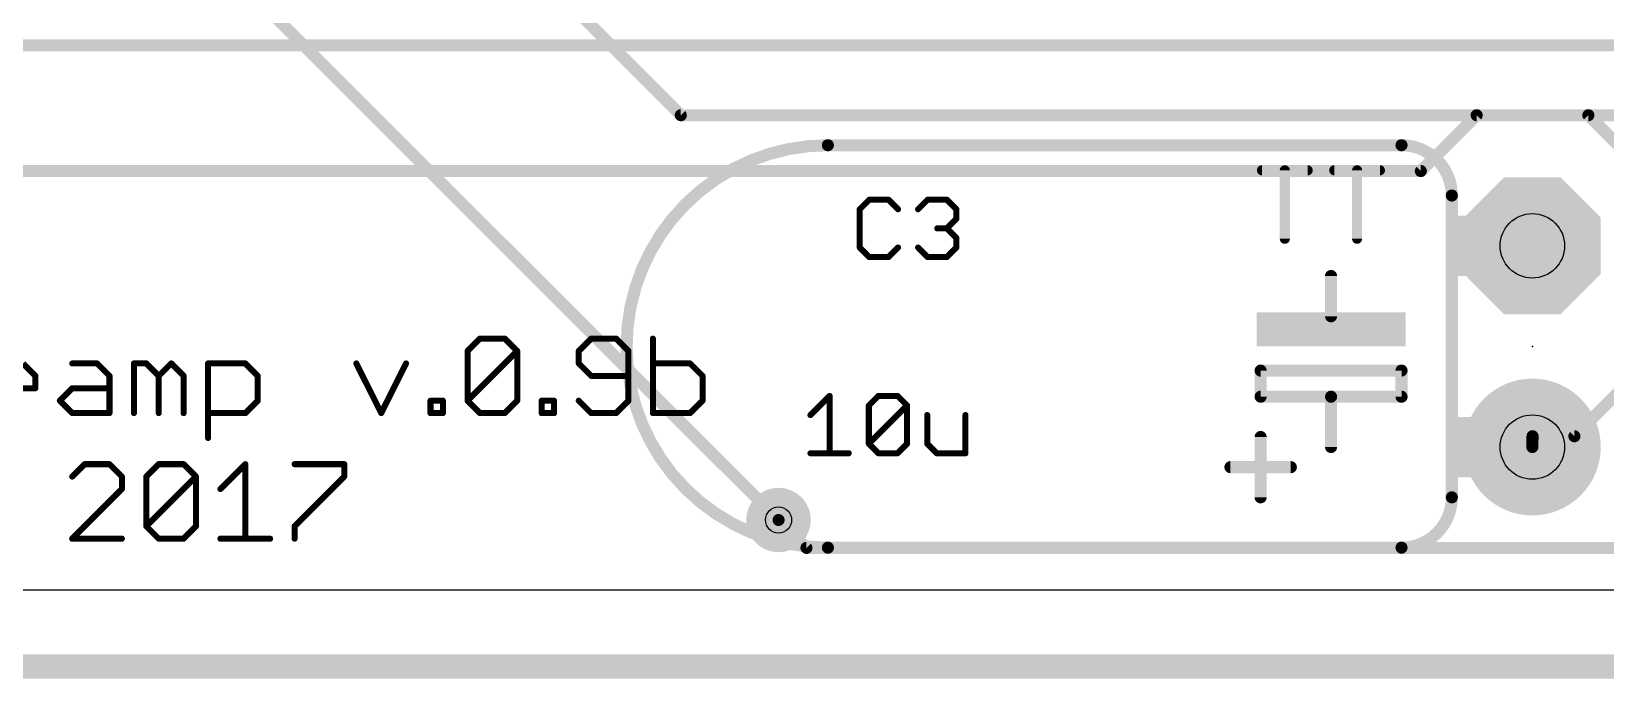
# Model space of a CAD drawing. Extents: x -2 to 96.5, y -1.1 to 19.2.
# Drawn here: x 12.95 to 32.81, y -1.12 to 7.05 of the extents above; entities that cross this region are included whole.
import ezdxf

# ---------------------------------------------------------------- set-up
doc = ezdxf.new("R2010")
doc.units = 0
for name, color, linetype in [('1', 14, 'CONTINUOUS'), ('16', 174, 'CONTINUOUS'), ('17', 94, 'CONTINUOUS'), ('18', 94, 'CONTINUOUS'), ('20', 178, 'CONTINUOUS'), ('21', 251, 'CONTINUOUS'), ('23', 178, 'CONTINUOUS'), ('25', 251, 'CONTINUOUS'), ('29', 251, 'CONTINUOUS'), ('30', 251, 'CONTINUOUS'), ('44', 251, 'CONTINUOUS'), ('51', 251, 'CONTINUOUS')]:
    doc.layers.add(name, color=color, linetype=linetype)

# ---------------------------------------------------------------- blocks, each defined once
blk = doc.blocks.new('RECT')
blk.add_solid([(-0.5, -0.5), (0.5, -0.5), (-0.5, 0.5), (0.5, 0.5)])
blk = doc.blocks.new('ROUNDP')
at = {"const_width": 0.5}
blk.add_lwpolyline([(0, -0.25, 1), (0, 0.25, 1), (0, -0.25)], format="xyb", dxfattribs=at)
blk = doc.blocks.new('OCTAGONP')
at = {"const_width": 0.5}
blk.add_lwpolyline([(-0.25, -0.1036), (-0.25, 0.1036), (-0.1036, 0.25), (0.1036, 0.25), (0.25, 0.1036), (0.25, -0.1036), (0.1036, -0.25), (-0.1036, -0.25), (-0.25, -0.1036), (-0.25, 0.1036)], dxfattribs=at)
blk = doc.blocks.new('ROUNDV')
at = {"const_width": 0.5}
blk.add_lwpolyline([(0, -0.25, 1), (0, 0.25, 1), (0, -0.25)], format="xyb", dxfattribs=at)

msp = doc.modelspace()

# ---------------------------------------------------------------- linework, layer by layer
at = {"layer": '1'}
for points, const_width in [([(22.3774, 0.881), (10.7482, 12.5102)], 0.1524), ([(21.144, 5.9908), (18.8534, 8.2814)], 0.1524), ([(32.597, 5.9908), (21.144, 5.9908)], 0.1524), ([(33.6542, 4.9336), (32.597, 5.9908)], 0.1524), ([(36.121, 5.6384), (32.4208, 1.9382)], 0.1524), ([(31.8922, 1.9382), (31.89, 1.802)], 0.1524), ([(32.4208, 1.9382), (31.8922, 1.9382)], 0.1524), ([(96, -0.968), (-1, -0.968)], 0.3048)]:
    msp.add_lwpolyline(points, dxfattribs=dict(at, const_width=const_width))
at = {"layer": '1', "const_width": 0.0762}
for points in [[(21.144, 6.0289, 1), (21.144, 5.9527)], [(21.1171, 5.9639, 1), (21.1709, 6.0177)], [(32.6239, 6.0177, 1), (32.5701, 5.9639)], [(32.597, 5.9527, 1), (32.597, 6.0289)], [(31.8922, 1.9763, 1), (31.8922, 1.9001)], [(31.9303, 1.9376, 1), (31.8541, 1.9388)], [(32.3939, 1.9651, 1), (32.4477, 1.9113)], [(32.4208, 1.9001, 1), (32.4208, 1.9763)], [(31.8519, 1.8026, 1), (31.9281, 1.8014)], [(22.3505, 0.8541, 1), (22.4043, 0.9079)]]:
    msp.add_lwpolyline(points, format="xyb", dxfattribs=at)
at = {"layer": '16'}
for points, const_width in [([(33.478, 6.8718), (9.8672, 6.8718)], 0.1524), ([(31.1874, 5.9908), (30.4826, 5.286)], 0.1524), ([(33.8304, 5.9908), (31.1874, 5.9908)], 0.1524), ([(30.4826, 5.286), (8.81, 5.286)], 0.1524), ([(22.7298, 0.5286), (22.3774, 0.881)], 0.1524), ([(46.1644, 0.5286), (22.7298, 0.5286)], 0.1524), ([(96, -0.968), (-1, -0.968)], 0.3048)]:
    msp.add_lwpolyline(points, dxfattribs=dict(at, const_width=const_width))
at = {"layer": '16', "const_width": 0.0762}
for points in [[(31.1874, 6.0289, 1), (31.1874, 5.9527)], [(31.2143, 5.9639, 1), (31.1605, 6.0177)], [(30.4557, 5.3129, 1), (30.5095, 5.2591)], [(30.4826, 5.2479, 1), (30.4826, 5.3241)], [(22.4043, 0.9079, 1), (22.3505, 0.8541)], [(22.7298, 0.5667, 1), (22.7298, 0.4905)], [(22.7029, 0.5017, 1), (22.7567, 0.5555)]]:
    msp.add_lwpolyline(points, format="xyb", dxfattribs=at)
at = {"layer": '20'}
msp.add_line((2, 0), (93, 0), dxfattribs=at)
at = {"layer": '21'}
for points, const_width in [([(23, 5.612, 1), (23, 0.532)], 0.1524), ([(23, 5.6501, 1), (23, 5.5739)], 0.0762), ([(23, 5.5739, 1), (23, 5.6501)], 0.0762), ([(30.874, 4.977, 0.4142), (30.239, 5.612)], 0.1524), ([(30.239, 5.6501, 1), (30.239, 5.5739)], 0.0762), ([(30.239, 5.5739, 1), (30.239, 5.6501)], 0.0762), ([(28.4782, 5.327, 1), (28.4782, 5.2635)], 0.0635), ([(28.7981, 5.2952, 1), (28.7346, 5.2952)], 0.0635), ([(29.0545, 5.2635, 1), (29.0545, 5.327)], 0.0635), ([(29.3904, 5.327, 1), (29.3904, 5.2635)], 0.0635), ([(29.7102, 5.2952, 1), (29.6467, 5.2952)], 0.0635), ([(29.9666, 5.2635, 1), (29.9666, 5.327)], 0.0635), ([(30.9121, 4.977, 1), (30.8359, 4.977)], 0.0762), ([(30.8359, 4.977, 1), (30.9121, 4.977)], 0.0762), ([(28.7346, 4.4309, 1), (28.7981, 4.4309)], 0.0635), ([(29.6467, 4.4309, 1), (29.7102, 4.4309)], 0.0635), ([(29.3881, 3.961, 1), (29.3119, 3.961)], 0.0762), ([(29.3119, 3.453, 1), (29.3881, 3.453)], 0.0762), ([(28.461, 2.8053, 1), (28.461, 2.7291)], 0.0762), ([(28.4991, 2.7672, 1), (28.4229, 2.7672)], 0.0762), ([(30.2771, 2.7672, 1), (30.2009, 2.7672)], 0.0762), ([(30.239, 2.7291, 1), (30.239, 2.8053)], 0.0762), ([(28.461, 2.4751, 1), (28.461, 2.3989)], 0.0762), ([(28.4229, 2.437, 1), (28.4991, 2.437)], 0.0762), ([(29.3881, 2.437, 1), (29.3119, 2.437)], 0.0762), ([(29.35, 2.4751, 1), (29.35, 2.3989)], 0.0762), ([(29.35, 2.3989, 1), (29.35, 2.4751)], 0.0762), ([(30.2009, 2.437, 1), (30.2771, 2.437)], 0.0762), ([(30.239, 2.3989, 1), (30.239, 2.4751)], 0.0762), ([(28.4991, 1.929, 1), (28.4229, 1.929)], 0.0762), ([(29.3119, 1.802, 1), (29.3881, 1.802)], 0.0762), ([(28.08, 1.5861, 1), (28.08, 1.5099)], 0.0762), ([(28.842, 1.5099, 1), (28.842, 1.5861)], 0.0762), ([(28.4229, 1.167, 1), (28.4991, 1.167)], 0.0762), ([(30.239, 0.532, 0.4142), (30.874, 1.167)], 0.1524), ([(30.9121, 1.167, 1), (30.8359, 1.167)], 0.0762), ([(30.8359, 1.167, 1), (30.9121, 1.167)], 0.0762), ([(23, 0.5701, 1), (23, 0.4939)], 0.0762), ([(23, 0.4939, 1), (23, 0.5701)], 0.0762), ([(30.239, 0.5701, 1), (30.239, 0.4939)], 0.0762), ([(30.239, 0.4939, 1), (30.239, 0.5701)], 0.0762)]:
    msp.add_lwpolyline(points, format="xyb", dxfattribs=dict(at, const_width=const_width))
for points, const_width in [([(23, 5.612), (30.239, 5.612)], 0.1524), ([(28.4782, 5.2952), (29.0545, 5.2952)], 0.127), ([(28.7664, 4.4309), (28.7664, 5.2952)], 0.127), ([(29.3904, 5.2952), (29.9666, 5.2952)], 0.127), ([(29.6785, 4.4309), (29.6785, 5.2952)], 0.127), ([(30.874, 1.167), (30.874, 4.977)], 0.1524), ([(29.35, 3.453), (29.35, 3.961)], 0.1524), ([(30.239, 2.7672), (28.461, 2.7672)], 0.1524), ([(28.461, 2.7672), (28.461, 2.437)], 0.1524), ([(30.239, 2.437), (30.239, 2.7672)], 0.1524), ([(28.461, 2.437), (29.35, 2.437)], 0.1524), ([(29.35, 1.802), (29.35, 2.437)], 0.1524), ([(29.35, 2.437), (30.239, 2.437)], 0.1524), ([(28.461, 1.167), (28.461, 1.929)], 0.1524), ([(28.08, 1.548), (28.842, 1.548)], 0.1524), ([(23, 0.532), (30.239, 0.532)], 0.1524)]:
    msp.add_lwpolyline(points, dxfattribs=dict(at, const_width=const_width))
at = {"layer": '23'}
msp.add_point((31.89, 3.072), dxfattribs=at)
at = {"layer": '25', "const_width": 0.0762}
for points in [[(23.5226, 4.9245), (23.4018, 4.8038)], [(23.4018, 4.8038), (23.4018, 4.3208)], [(23.7641, 4.9245), (23.5226, 4.9245)], [(23.8848, 4.8038), (23.7641, 4.9245)], [(24.1385, 4.8038), (24.2592, 4.9245)], [(24.2592, 4.9245), (24.5007, 4.9245)], [(24.5007, 4.9245), (24.6214, 4.8038)], [(24.6214, 4.8038), (24.6214, 4.683)], [(24.5007, 4.5623), (24.3799, 4.5623)], [(24.6214, 4.683), (24.5007, 4.5623)], [(24.5007, 4.5623), (24.6214, 4.4416)], [(24.6214, 4.4416), (24.6214, 4.3208)], [(23.4018, 4.3208), (23.5226, 4.2001)], [(23.5226, 4.2001), (23.7641, 4.2001)], [(23.7641, 4.2001), (23.8848, 4.3208)], [(24.2592, 4.2001), (24.1385, 4.3208)], [(24.5007, 4.2001), (24.2592, 4.2001)], [(24.6214, 4.3208), (24.5007, 4.2001)], [(18.4527, 3.0139), (18.6095, 3.1707)], [(18.6095, 3.1707), (18.923, 3.1707)], [(18.923, 3.1707), (19.0798, 3.0139)], [(20.0128, 3.1707), (19.856, 3.0139)], [(20.3263, 3.1707), (20.0128, 3.1707)], [(20.4831, 3.0139), (20.3263, 3.1707)], [(20.7915, 3.1707), (20.7915, 2.2301)], [(18.4527, 2.3869), (18.4527, 3.0139)], [(18.4527, 2.3869), (19.0798, 3.0139)], [(19.0798, 3.0139), (19.0798, 2.3869)], [(19.856, 3.0139), (19.856, 2.8572)], [(20.4831, 2.3869), (20.4831, 3.0139)], [(12.8421, 2.8572), (12.9989, 2.7004)], [(13.4641, 2.8572), (13.7777, 2.8572)], [(13.7777, 2.8572), (13.9344, 2.7004)], [(14.2429, 2.2301), (14.2429, 2.8572)], [(14.2429, 2.8572), (14.3996, 2.8572)], [(14.3996, 2.8572), (14.5564, 2.7004)], [(14.5564, 2.7004), (14.7132, 2.8572)], [(14.7132, 2.8572), (14.8699, 2.7004)], [(15.1784, 1.9166), (15.1784, 2.8572)], [(15.1784, 2.8572), (15.6487, 2.8572)], [(15.6487, 2.8572), (15.8055, 2.7004)], [(17.0494, 2.8572), (17.363, 2.2301)], [(17.363, 2.2301), (17.6765, 2.8572)], [(19.856, 2.8572), (20.0128, 2.7004)], [(21.2618, 2.8572), (20.7915, 2.8572)], [(21.4186, 2.7004), (21.2618, 2.8572)], [(12.9989, 2.7004), (12.9989, 2.5436)], [(13.9344, 2.7004), (13.9344, 2.2301)], [(14.5564, 2.7004), (14.5564, 2.2301)], [(14.8699, 2.7004), (14.8699, 2.2301)], [(15.8055, 2.7004), (15.8055, 2.3869)], [(20.0128, 2.7004), (20.4831, 2.7004)], [(21.4186, 2.3869), (21.4186, 2.7004)], [(12.9989, 2.5436), (12.3718, 2.5436)], [(13.3074, 2.3869), (13.4641, 2.5436)], [(13.4641, 2.2301), (13.3074, 2.3869)], [(13.4641, 2.5436), (13.9344, 2.5436)], [(15.8055, 2.3869), (15.6487, 2.2301)], [(17.985, 2.2301), (17.985, 2.3869)], [(17.985, 2.3869), (18.1417, 2.3869)], [(18.1417, 2.3869), (18.1417, 2.2301)], [(18.6095, 2.2301), (18.4527, 2.3869)], [(19.0798, 2.3869), (18.923, 2.2301)], [(19.3882, 2.2301), (19.3882, 2.3869)], [(19.3882, 2.3869), (19.545, 2.3869)], [(19.545, 2.3869), (19.545, 2.2301)], [(19.856, 2.3869), (20.0128, 2.2301)], [(20.3263, 2.2301), (20.4831, 2.3869)], [(21.2618, 2.2301), (21.4186, 2.3869)], [(22.7802, 2.206), (23.0217, 2.4475)], [(23.0217, 2.4475), (23.0217, 1.7231)], [(23.5168, 2.3268), (23.6376, 2.4475)], [(23.6376, 2.4475), (23.879, 2.4475)], [(23.879, 2.4475), (23.9998, 2.3268)], [(13.9344, 2.2301), (13.4641, 2.2301)], [(15.6487, 2.2301), (15.1784, 2.2301)], [(18.1417, 2.2301), (17.985, 2.2301)], [(18.923, 2.2301), (18.6095, 2.2301)], [(19.545, 2.2301), (19.3882, 2.2301)], [(20.0128, 2.2301), (20.3263, 2.2301)], [(20.7915, 2.2301), (21.2618, 2.2301)], [(23.5168, 1.8438), (23.5168, 2.3268)], [(23.5168, 1.8438), (23.9998, 2.3268)], [(23.9998, 2.3268), (23.9998, 1.8438)], [(24.2535, 2.206), (24.2535, 1.8438)], [(24.7364, 1.7231), (24.7364, 2.206)], [(23.6376, 1.7231), (23.5168, 1.8438)], [(23.9998, 1.8438), (23.879, 1.7231)], [(24.2535, 1.8438), (24.3742, 1.7231)], [(13.6201, 1.5857), (13.4633, 1.4289)], [(13.9336, 1.5857), (13.6201, 1.5857)], [(14.0904, 1.4289), (13.9336, 1.5857)], [(14.3988, 1.4289), (14.5556, 1.5857)], [(14.5556, 1.5857), (14.8691, 1.5857)], [(14.8691, 1.5857), (15.0259, 1.4289)], [(15.3343, 1.2722), (15.6479, 1.5857)], [(15.6479, 1.5857), (15.6479, 0.6451)], [(16.2698, 1.5857), (16.8969, 1.5857)], [(16.8969, 1.5857), (16.8969, 1.4289)], [(22.7802, 1.7231), (23.2632, 1.7231)], [(23.879, 1.7231), (23.6376, 1.7231)], [(24.3742, 1.7231), (24.7364, 1.7231)], [(14.0904, 1.2722), (14.0904, 1.4289)], [(14.3988, 0.8019), (14.3988, 1.4289)], [(14.3988, 0.8019), (15.0259, 1.4289)], [(15.0259, 1.4289), (15.0259, 0.8019)], [(16.8969, 1.4289), (16.2698, 0.8019)], [(13.4633, 0.6451), (14.0904, 1.2722)], [(14.5556, 0.6451), (14.3988, 0.8019)], [(15.0259, 0.8019), (14.8691, 0.6451)], [(16.2698, 0.8019), (16.2698, 0.6451)], [(14.0904, 0.6451), (13.4633, 0.6451)], [(14.8691, 0.6451), (14.5556, 0.6451)], [(15.3343, 0.6451), (15.9614, 0.6451)]]:
    msp.add_lwpolyline(points, dxfattribs=at)
at = {"layer": '25', "const_width": 0.0381}
for points in [[(23.4209, 4.8038, 1), (23.3828, 4.8038)], [(23.3884, 4.8173, 1), (23.4153, 4.7903)], [(23.5226, 4.9436, 1), (23.5226, 4.9055)], [(23.536, 4.911, 1), (23.5091, 4.938)], [(23.7775, 4.938, 1), (23.7506, 4.911)], [(23.7641, 4.9055, 1), (23.7641, 4.9436)], [(23.8713, 4.7903, 1), (23.8983, 4.8173)], [(24.125, 4.8173, 1), (24.1519, 4.7903)], [(24.2592, 4.9436, 1), (24.2592, 4.9055)], [(24.2727, 4.911, 1), (24.2457, 4.938)], [(24.5142, 4.938, 1), (24.4872, 4.911)], [(24.5007, 4.9055, 1), (24.5007, 4.9436)], [(24.6405, 4.8038, 1), (24.6024, 4.8038)], [(24.6079, 4.7903, 1), (24.6349, 4.8173)], [(24.3799, 4.5814, 1), (24.3799, 4.5433)], [(24.5142, 4.5758, 1), (24.4872, 4.5488)], [(24.4872, 4.5758, 1), (24.5142, 4.5488)], [(24.5007, 4.5433, 1), (24.5007, 4.5814)], [(24.6024, 4.683, 1), (24.6405, 4.683)], [(24.6349, 4.6696, 1), (24.6079, 4.6965)], [(24.6405, 4.4416, 1), (24.6024, 4.4416)], [(24.6079, 4.4281, 1), (24.6349, 4.455)], [(23.3828, 4.3208, 1), (23.4209, 4.3208)], [(23.4153, 4.3343, 1), (23.3884, 4.3074)], [(23.5226, 4.2191, 1), (23.5226, 4.181)], [(23.5091, 4.1866, 1), (23.536, 4.2136)], [(23.7506, 4.2136, 1), (23.7775, 4.1866)], [(23.7641, 4.181, 1), (23.7641, 4.2191)], [(23.8983, 4.3074, 1), (23.8713, 4.3343)], [(24.1519, 4.3343, 1), (24.125, 4.3074)], [(24.2592, 4.2191, 1), (24.2592, 4.181)], [(24.2457, 4.1866, 1), (24.2727, 4.2136)], [(24.4872, 4.2136, 1), (24.5142, 4.1866)], [(24.5007, 4.181, 1), (24.5007, 4.2191)], [(24.6024, 4.3208, 1), (24.6405, 4.3208)], [(24.6349, 4.3074, 1), (24.6079, 4.3343)], [(18.6095, 3.1898, 1), (18.6095, 3.1517)], [(18.6229, 3.1572, 1), (18.596, 3.1842)], [(18.9365, 3.1842, 1), (18.9095, 3.1572)], [(18.923, 3.1517, 1), (18.923, 3.1898)], [(20.0128, 3.1898, 1), (20.0128, 3.1517)], [(20.0262, 3.1572, 1), (19.9993, 3.1842)], [(20.3398, 3.1842, 1), (20.3128, 3.1572)], [(20.3263, 3.1517, 1), (20.3263, 3.1898)], [(20.8106, 3.1707, 1), (20.7725, 3.1707)], [(18.4392, 3.0274, 1), (18.4662, 3.0005)], [(18.4718, 3.0139, 1), (18.4337, 3.0139)], [(19.0988, 3.0139, 1), (19.0607, 3.0139)], [(19.0933, 3.0005, 1), (19.0663, 3.0274)], [(19.0663, 3.0005, 1), (19.0933, 3.0274)], [(19.875, 3.0139, 1), (19.8369, 3.0139)], [(19.8425, 3.0274, 1), (19.8695, 3.0005)], [(20.5021, 3.0139, 1), (20.464, 3.0139)], [(20.4696, 3.0005, 1), (20.4965, 3.0274)], [(13.4641, 2.8762, 1), (13.4641, 2.8381)], [(13.7911, 2.8706, 1), (13.7642, 2.8437)], [(13.7777, 2.8381, 1), (13.7777, 2.8762)], [(14.2619, 2.8572, 1), (14.2238, 2.8572)], [(14.2429, 2.8762, 1), (14.2429, 2.8381)], [(14.4131, 2.8706, 1), (14.3862, 2.8437)], [(14.3996, 2.8381, 1), (14.3996, 2.8762)], [(14.7266, 2.8706, 1), (14.6997, 2.8437)], [(14.7266, 2.8437, 1), (14.6997, 2.8706)], [(15.1974, 2.8572, 1), (15.1593, 2.8572)], [(15.1784, 2.8762, 1), (15.1784, 2.8381)], [(15.6622, 2.8706, 1), (15.6352, 2.8437)], [(15.6487, 2.8381, 1), (15.6487, 2.8762)], [(17.0665, 2.8657, 1), (17.0324, 2.8486)], [(17.6935, 2.8486, 1), (17.6595, 2.8657)], [(19.8369, 2.8572, 1), (19.875, 2.8572)], [(19.8695, 2.8706, 1), (19.8425, 2.8437)], [(20.7915, 2.8762, 1), (20.7915, 2.8381)], [(21.2753, 2.8706, 1), (21.2483, 2.8437)], [(21.2618, 2.8381, 1), (21.2618, 2.8762)], [(13.018, 2.7004, 1), (12.9799, 2.7004)], [(12.9854, 2.6869, 1), (13.0124, 2.7139)], [(13.9535, 2.7004, 1), (13.9154, 2.7004)], [(13.921, 2.6869, 1), (13.9479, 2.7139)], [(14.5755, 2.7004, 1), (14.5374, 2.7004)], [(14.5429, 2.7139, 1), (14.5699, 2.6869)], [(14.5429, 2.6869, 1), (14.5699, 2.7139)], [(14.889, 2.7004, 1), (14.8509, 2.7004)], [(14.8565, 2.6869, 1), (14.8834, 2.7139)], [(15.8245, 2.7004, 1), (15.7864, 2.7004)], [(15.792, 2.6869, 1), (15.8189, 2.7139)], [(20.0128, 2.7195, 1), (20.0128, 2.6814)], [(19.9993, 2.6869, 1), (20.0262, 2.7139)], [(20.4831, 2.6814, 1), (20.4831, 2.7195)], [(21.4376, 2.7004, 1), (21.3995, 2.7004)], [(21.4051, 2.6869, 1), (21.432, 2.7139)], [(12.9799, 2.5436, 1), (13.018, 2.5436)], [(12.9989, 2.5246, 1), (12.9989, 2.5627)], [(13.3208, 2.4003, 1), (13.2939, 2.3734)], [(13.2939, 2.4003, 1), (13.3208, 2.3734)], [(13.4641, 2.5627, 1), (13.4641, 2.5246)], [(13.4776, 2.5302, 1), (13.4507, 2.5571)], [(13.9344, 2.5246, 1), (13.9344, 2.5627)], [(15.7864, 2.3869, 1), (15.8245, 2.3869)], [(15.8189, 2.3734, 1), (15.792, 2.4003)], [(18.004, 2.3869, 1), (17.9659, 2.3869)], [(17.985, 2.4059, 1), (17.985, 2.3678)], [(18.1608, 2.3869, 1), (18.1227, 2.3869)], [(18.1417, 2.3678, 1), (18.1417, 2.4059)], [(18.4662, 2.4003, 1), (18.4392, 2.3734)], [(18.4392, 2.4003, 1), (18.4662, 2.3734)], [(18.4337, 2.3869, 1), (18.4718, 2.3869)], [(19.0607, 2.3869, 1), (19.0988, 2.3869)], [(19.0933, 2.3734, 1), (19.0663, 2.4003)], [(19.4073, 2.3869, 1), (19.3692, 2.3869)], [(19.3882, 2.4059, 1), (19.3882, 2.3678)], [(19.564, 2.3869, 1), (19.5259, 2.3869)], [(19.545, 2.3678, 1), (19.545, 2.4059)], [(19.8695, 2.4003, 1), (19.8425, 2.3734)], [(20.464, 2.3869, 1), (20.5021, 2.3869)], [(20.4965, 2.3734, 1), (20.4696, 2.4003)], [(21.3995, 2.3869, 1), (21.4376, 2.3869)], [(21.432, 2.3734, 1), (21.4051, 2.4003)], [(23.0407, 2.4475, 1), (23.0026, 2.4475)], [(23.0352, 2.434, 1), (23.0082, 2.461)], [(23.6376, 2.4666, 1), (23.6376, 2.4285)], [(23.651, 2.434, 1), (23.6241, 2.461)], [(23.8925, 2.461, 1), (23.8656, 2.434)], [(23.879, 2.4285, 1), (23.879, 2.4666)], [(13.4641, 2.2492, 1), (13.4641, 2.2111)], [(13.4507, 2.2166, 1), (13.4776, 2.2436)], [(13.9154, 2.2301, 1), (13.9535, 2.2301)], [(13.9344, 2.2111, 1), (13.9344, 2.2492)], [(14.2238, 2.2301, 1), (14.2619, 2.2301)], [(14.5374, 2.2301, 1), (14.5755, 2.2301)], [(14.8509, 2.2301, 1), (14.889, 2.2301)], [(15.1784, 2.2492, 1), (15.1784, 2.2111)], [(15.6352, 2.2436, 1), (15.6622, 2.2166)], [(15.6487, 2.2111, 1), (15.6487, 2.2492)], [(17.3459, 2.2386, 1), (17.38, 2.2216)], [(17.3459, 2.2216, 1), (17.38, 2.2386)], [(17.985, 2.2492, 1), (17.985, 2.2111)], [(17.9659, 2.2301, 1), (18.004, 2.2301)], [(18.1227, 2.2301, 1), (18.1608, 2.2301)], [(18.1417, 2.2111, 1), (18.1417, 2.2492)], [(18.6095, 2.2492, 1), (18.6095, 2.2111)], [(18.596, 2.2166, 1), (18.6229, 2.2436)], [(18.9095, 2.2436, 1), (18.9365, 2.2166)], [(18.923, 2.2111, 1), (18.923, 2.2492)], [(19.3882, 2.2492, 1), (19.3882, 2.2111)], [(19.3692, 2.2301, 1), (19.4073, 2.2301)], [(19.5259, 2.2301, 1), (19.564, 2.2301)], [(19.545, 2.2111, 1), (19.545, 2.2492)], [(20.0128, 2.2492, 1), (20.0128, 2.2111)], [(19.9993, 2.2166, 1), (20.0262, 2.2436)], [(20.3128, 2.2436, 1), (20.3398, 2.2166)], [(20.3263, 2.2111, 1), (20.3263, 2.2492)], [(20.7915, 2.2492, 1), (20.7915, 2.2111)], [(20.7725, 2.2301, 1), (20.8106, 2.2301)], [(21.2483, 2.2436, 1), (21.2753, 2.2166)], [(21.2618, 2.2111, 1), (21.2618, 2.2492)], [(22.7667, 2.2195, 1), (22.7937, 2.1926)], [(23.5034, 2.3403, 1), (23.5303, 2.3133)], [(23.5359, 2.3268, 1), (23.4978, 2.3268)], [(24.0188, 2.3268, 1), (23.9807, 2.3268)], [(24.0133, 2.3133, 1), (23.9863, 2.3403)], [(23.9863, 2.3133, 1), (24.0133, 2.3403)], [(24.2725, 2.206, 1), (24.2344, 2.206)], [(24.7555, 2.206, 1), (24.7174, 2.206)], [(15.1593, 1.9166, 1), (15.1974, 1.9166)], [(23.5303, 1.8573, 1), (23.5034, 1.8304)], [(23.5034, 1.8573, 1), (23.5303, 1.8304)], [(23.4978, 1.8438, 1), (23.5359, 1.8438)], [(23.9807, 1.8438, 1), (24.0188, 1.8438)], [(24.0133, 1.8304, 1), (23.9863, 1.8573)], [(24.2669, 1.8573, 1), (24.24, 1.8304)], [(24.2344, 1.8438, 1), (24.2725, 1.8438)], [(13.6201, 1.6048, 1), (13.6201, 1.5667)], [(13.6335, 1.5722, 1), (13.6066, 1.5992)], [(13.9471, 1.5992, 1), (13.9201, 1.5722)], [(13.9336, 1.5667, 1), (13.9336, 1.6048)], [(14.5556, 1.6048, 1), (14.5556, 1.5667)], [(14.569, 1.5722, 1), (14.5421, 1.5992)], [(14.8826, 1.5992, 1), (14.8556, 1.5722)], [(14.8691, 1.5667, 1), (14.8691, 1.6048)], [(15.6669, 1.5857, 1), (15.6288, 1.5857)], [(15.6613, 1.5722, 1), (15.6344, 1.5992)], [(16.2698, 1.6048, 1), (16.2698, 1.5667)], [(16.916, 1.5857, 1), (16.8779, 1.5857)], [(16.8969, 1.5667, 1), (16.8969, 1.6048)], [(22.7802, 1.7422, 1), (22.7802, 1.7041)], [(23.0026, 1.7231, 1), (23.0407, 1.7231)], [(23.2632, 1.7041, 1), (23.2632, 1.7422)], [(23.6376, 1.7422, 1), (23.6376, 1.7041)], [(23.6241, 1.7096, 1), (23.651, 1.7366)], [(23.8656, 1.7366, 1), (23.8925, 1.7096)], [(23.879, 1.7041, 1), (23.879, 1.7422)], [(24.3742, 1.7422, 1), (24.3742, 1.7041)], [(24.3607, 1.7096, 1), (24.3877, 1.7366)], [(24.7174, 1.7231, 1), (24.7555, 1.7231)], [(24.7364, 1.7041, 1), (24.7364, 1.7422)], [(13.4498, 1.4424, 1), (13.4768, 1.4155)], [(14.1094, 1.4289, 1), (14.0713, 1.4289)], [(14.0769, 1.4155, 1), (14.1038, 1.4424)], [(14.4179, 1.4289, 1), (14.3798, 1.4289)], [(14.3853, 1.4424, 1), (14.4123, 1.4155)], [(15.0449, 1.4289, 1), (15.0068, 1.4289)], [(15.0393, 1.4155, 1), (15.0124, 1.4424)], [(15.0124, 1.4155, 1), (15.0393, 1.4424)], [(16.8779, 1.4289, 1), (16.916, 1.4289)], [(16.9104, 1.4155, 1), (16.8834, 1.4424)], [(14.0713, 1.2722, 1), (14.1094, 1.2722)], [(14.1038, 1.2587, 1), (14.0769, 1.2856)], [(15.3209, 1.2856, 1), (15.3478, 1.2587)], [(14.4123, 0.8153, 1), (14.3853, 0.7884)], [(14.3853, 0.8153, 1), (14.4123, 0.7884)], [(14.3798, 0.8019, 1), (14.4179, 0.8019)], [(15.0068, 0.8019, 1), (15.0449, 0.8019)], [(15.0393, 0.7884, 1), (15.0124, 0.8153)], [(16.2889, 0.8019, 1), (16.2508, 0.8019)], [(16.2564, 0.8153, 1), (16.2833, 0.7884)], [(13.4633, 0.6642, 1), (13.4633, 0.626)], [(13.4498, 0.6586, 1), (13.4768, 0.6316)], [(14.0904, 0.626, 1), (14.0904, 0.6642)], [(14.5556, 0.6642, 1), (14.5556, 0.626)], [(14.5421, 0.6316, 1), (14.569, 0.6586)], [(14.8556, 0.6586, 1), (14.8826, 0.6316)], [(14.8691, 0.626, 1), (14.8691, 0.6642)], [(15.3343, 0.6642, 1), (15.3343, 0.626)], [(15.6288, 0.6451, 1), (15.6669, 0.6451)], [(15.9614, 0.626, 1), (15.9614, 0.6642)], [(16.2508, 0.6451, 1), (16.2889, 0.6451)]]:
    msp.add_lwpolyline(points, format="xyb", dxfattribs=at)
at = {"layer": '44'}
for centre, radius in [((31.89, 4.342), 0.4064), ((31.89, 1.802), 0.4064), ((22.3774, 0.881), 0.1651)]:
    msp.add_circle(centre, radius, dxfattribs=at)

# ---------------------------------------------------------------- block references
at = {"layer": '17', "xscale": 1.6002, "yscale": 1.6002, "rotation": 90}
for name, p in [('OCTAGONP', (31.89, 4.342)), ('OCTAGONP', (31.89, 4.342)), ('ROUNDP', (31.89, 1.802)), ('ROUNDP', (31.89, 1.802))]:
    msp.add_blockref(name, p, dxfattribs=at)
at = {"layer": '18', "xscale": 0.6858, "yscale": 0.6858}
msp.add_blockref('ROUNDV', (22.3774, 0.881), dxfattribs=at)
msp.add_blockref('ROUNDV', (22.3774, 0.881), dxfattribs=at)
at = {"layer": '21', "xscale": 0.4318, "yscale": 1.8796, "rotation": 90}
msp.add_blockref('RECT', (29.35, 3.2879), dxfattribs=at)
at = {"layer": '29', "xscale": 1.7272, "yscale": 1.7272, "rotation": 90}
for name, p in [('OCTAGONP', (31.89, 4.342)), ('ROUNDP', (31.89, 1.802))]:
    msp.add_blockref(name, p, dxfattribs=at)
at = {"layer": '29', "xscale": 0.8128, "yscale": 0.8128}
msp.add_blockref('ROUNDV', (22.3774, 0.881), dxfattribs=at)
at = {"layer": '30', "xscale": 1.7272, "yscale": 1.7272, "rotation": 90}
for name, p in [('OCTAGONP', (31.89, 4.342)), ('ROUNDP', (31.89, 1.802))]:
    msp.add_blockref(name, p, dxfattribs=at)
at = {"layer": '30', "xscale": 0.8128, "yscale": 0.8128}
msp.add_blockref('ROUNDV', (22.3774, 0.881), dxfattribs=at)
at = {"layer": '51', "xscale": 0.762, "rotation": 90}
for p, yscale in [((31.0645, 4.342), 0.381), ((31.636, 4.342), 0.762), ((31.0645, 1.802), 0.381), ((31.636, 1.802), 0.762)]:
    msp.add_blockref('RECT', p, dxfattribs=dict(at, yscale=yscale))

doc.saveas('drawing.dxf')
